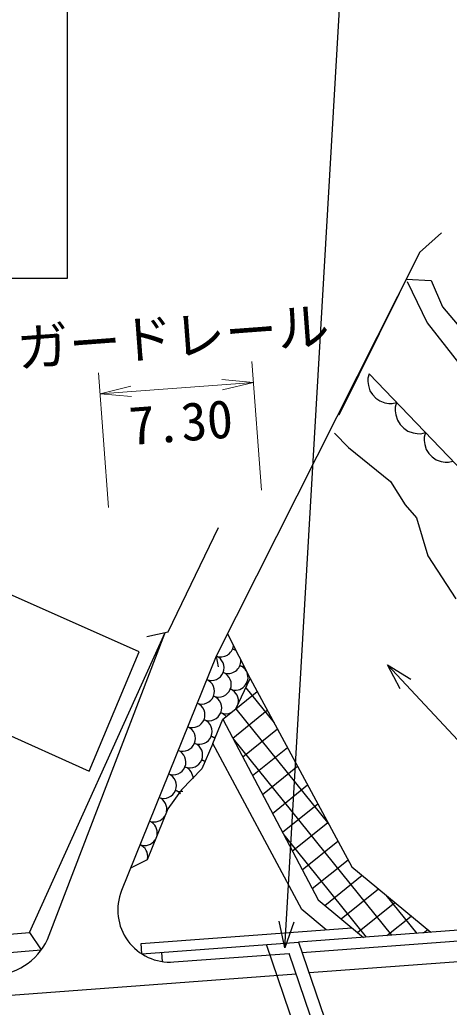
# Model space of a CAD drawing. Units: millimetres, scale not verified. Extents: x 40000 to 680000, y 20000 to 380000.
# Drawn here: x 485137 to 505711, y 269592 to 316872 of the extents above; entities that cross this region are included whole.
import ezdxf
from ezdxf.enums import TextEntityAlignment as Align

# ---------------------------------------------------------------- set-up
doc = ezdxf.new("R2010")
doc.units = ezdxf.units.MM
doc.header["$LTSCALE"] = 1000
for name, color, linetype, lineweight in [('M-BGD', 7, 'Continuous', 25), ('M-STR-HTXT', 7, 'Continuous', 13), ('M-STR-STR1', 1, 'Continuous', 25), ('M-STR-STRC', 7, 'Continuous', 25)]:
    doc.layers.add(name, color=color, linetype=linetype, lineweight=lineweight)
doc.styles.add('ＭＳ ゴシック', font='')
doc.styles.get('ＭＳ ゴシック').set_extended_font_data('MS Gothic')

# ---------------------------------------------------------------- blocks, each defined once
blk = doc.blocks.new('open_arrow')
at = {"color": 0, "linetype": 'Continuous', "lineweight": -2}
blk.add_lwpolyline([(7.5, 1.25), (0, 0), (7.5, -1.25)], dxfattribs=at)

msp = doc.modelspace()

# ---------------------------------------------------------------- linework, layer by layer
at = {"layer": 'M-BGD'}
for p, q in [((505346, 306677), (504292, 305736)), ((504191, 305516), (494552, 286408)), ((504292, 305736), (500418, 297933)), ((503652, 304458), (504847, 304382)), ((503696, 304346), (504659, 302366)), ((504847, 304382), (505386, 303126)), ((505386, 303126), (508345, 299627)), ((504659, 302366), (508259, 297728)), ((501874, 299920), (501816, 299706)), ((501874, 299920), (509917, 291533)), ((501816, 299706), (501812, 299545)), ((501812, 299545), (501835, 299357)), ((501835, 299357), (501911, 299113)), ((501911, 299113), (502041, 298922)), ((502041, 298922), (502199, 298758)), ((502199, 298758), (502384, 298620)), ((502384, 298620), (502624, 298534)), ((502624, 298534), (502812, 298503)), ((502812, 298503), (502973, 298500)), ((502973, 298500), (503189, 298549)), ((503189, 298549), (503128, 298324)), ((503128, 298324), (503124, 298154)), ((503124, 298154), (503148, 297956)), ((503148, 297956), (503228, 297699)), ((503228, 297699), (503365, 297499)), ((503365, 297499), (503531, 297325)), ((500212, 297079), (500890, 296391)), ((503531, 297325), (503726, 297180)), ((503726, 297180), (503979, 297090)), ((503979, 297090), (504176, 297057)), ((504176, 297057), (504346, 297054)), ((504346, 297054), (504573, 297105)), ((504573, 297105), (504515, 296892)), ((504515, 296892), (504512, 296731)), ((504512, 296731), (504535, 296542)), ((504535, 296542), (504610, 296298)), ((500890, 296391), (502893, 294772)), ((504610, 296298), (504740, 296108)), ((504740, 296108), (504898, 295943)), ((504898, 295943), (505083, 295805)), ((505083, 295805), (505324, 295719)), ((505324, 295719), (505511, 295688)), ((505511, 295688), (505672, 295685)), ((505672, 295685), (505888, 295734)), ((502893, 294772), (503601, 293639)), ((503601, 293639), (504143, 293021)), ((504143, 293021), (504677, 291207)), ((492254, 287567), (494658, 292554)), ((504677, 291207), (506028, 289148)), ((490857, 286615), (481848, 290606)), ((485609, 273176), (492103, 287535)), ((486550, 273040), (492082, 287490)), ((491220, 287347), (492254, 287567)), ((495085, 287464), (496171, 285330)), ((488468, 280891), (490857, 286615)), ((494552, 286408), (490012, 275182)), ((494552, 286408), (494647, 285888)), ((503352, 284831), (502754, 285983)), ((502754, 285983), (503863, 285308)), ((502754, 285983), (509426, 278837)), ((495489, 283884), (496171, 285330)), ((496171, 285330), (501046, 276317)), ((479432, 284966), (488468, 280891)), ((495489, 283884), (496509, 284706)), ((495963, 284889), (497321, 283205)), ((494870, 283385), (495489, 283884)), ((494870, 283385), (495489, 283884)), ((495345, 282483), (496993, 283811)), ((495489, 283884), (499941, 278361)), ((494391, 282224), (494870, 283385)), ((494870, 283385), (499427, 274732)), ((495820, 281581), (497477, 282917)), ((495365, 282444), (502948, 273036)), ((494391, 282224), (493852, 281009)), ((498653, 274270), (494391, 282224)), ((496294, 280680), (497960, 282023)), ((493852, 281009), (492893, 280008)), ((496769, 279778), (498444, 281128)), ((492893, 280008), (492229, 279090)), ((497244, 278876), (498928, 280234)), ((492229, 279090), (491238, 276651)), ((497719, 277975), (499412, 279339)), ((498194, 277073), (499896, 278445)), ((497786, 277848), (501736, 272947)), ((498669, 276171), (500379, 277550)), ((491238, 276651), (490443, 276246)), ((499143, 275270), (500863, 276656)), ((501046, 276317), (504833, 273180)), ((499745, 274470), (501535, 275913)), ((500533, 273821), (502320, 275262)), ((499427, 274732), (501608, 272939)), ((502677, 274966), (504161, 273125)), ((499813, 273306), (498653, 274270)), ((501322, 273173), (503106, 274611)), ((502726, 273020), (503892, 273960)), ((490949, 272644), (501049, 273398)), ((504479, 273149), (504678, 273309)), ((474157, 272204), (485609, 273176)), ((485609, 273176), (486165, 272335)), ((473014, 271283), (486165, 272335)), ((490986, 272146), (490949, 272644)), ((490986, 272146), (498496, 272707)), ((500622, 261835), (496950, 272591)), ((498496, 272707), (502168, 261950)), ((491924, 272216), (491956, 271781)), ((492519, 271759), (498045, 272171)), ((501383, 262393), (498045, 272171)), ((477391, 269627), (498378, 271194))]:
    msp.add_line(p, q, dxfattribs=at)
for centre, radius, start, end in [((494771, 286977), 609, 248.9843, 352.3578), ((495117, 286180), 609, 51.4836, 66.98), ((495573, 287309), 609, 248.9843, 260.1669), ((494314, 285847), 609, 248.9843, 66.98), ((495117, 286180), 609, 248.9843, 2.4793), ((494660, 285051), 609, 248.9843, 66.98), ((495463, 285383), 609, 248.9843, 22.534), ((495463, 285383), 609, 31.4289, 66.98), ((495920, 286512), 609, 248.9843, 266.1721), ((493857, 284718), 609, 248.9843, 66.98), ((495006, 284254), 609, 347.3622, 66.98), ((494204, 283921), 609, 248.9843, 66.98), ((493401, 283589), 609, 248.9843, 66.98), ((495006, 284254), 609, 248.9843, 294.8668), ((494550, 283125), 609, 39.0194, 66.98), ((493747, 282792), 609, 248.9843, 66.98), ((492944, 282460), 609, 248.9843, 66.98), ((494093, 281995), 609, 49.5646, 66.98), ((494550, 283125), 609, 248.9843, 266.442), ((492487, 281331), 609, 248.9843, 66.98), ((493290, 281663), 609, 248.9843, 66.98), ((493637, 280866), 609, 52.8845, 66.98), ((494093, 281995), 609, 248.9843, 263.2181), ((492834, 280534), 609, 359.1832, 66.98), ((492031, 280202), 609, 248.9843, 66.98), ((492377, 279405), 609, 41.2733, 66.98), ((492834, 280534), 609, 248.9843, 280.3673), ((491574, 279073), 609, 347.9658, 66.98), ((491574, 279073), 609, 248.9843, 327.8244), ((491118, 277944), 609, 348.9168, 66.98), ((491118, 277944), 609, 248.9843, 326.8733), ((490661, 276814), 609, 349.7929, 66.98), ((492333, 274252), 2500, 158.1648, 274.2695), ((483748, 274112), 3000, 274.2695, 339.0491)]:
    msp.add_arc(centre, radius, start, end, dxfattribs=at)
at = {"layer": 'M-STR-HTXT'}
for p, q in [((496718, 294354), (496258, 300509)), ((489390, 293524), (488910, 299960)), ((496333, 299512), (488984, 298963))]:
    msp.add_line(p, q, dxfattribs=at)
at = {"layer": 'M-STR-STR1'}
for p, q in [((517169, 274101), (498496, 272707)), ((498663, 272218), (517206, 273602)), ((517280, 272605), (498997, 271240))]:
    msp.add_line(p, q, dxfattribs=at)
at = {"layer": 'M-STR-STRC'}
for p, q in [((497840, 272442), (501013, 326933)), ((487429, 304506), (487429, 322475)), ((449128, 304506), (487429, 304506)), ((497840, 272442), (497563, 273710)), ((498262, 273669), (497840, 272442))]:
    msp.add_line(p, q, dxfattribs=at)

# ---------------------------------------------------------------- block references
at = {"layer": 'M-STR-HTXT', "xscale": 200, "yscale": 200}
for p, rotation in [((496333, 299512), 184.3), ((488984, 298963), 4.3)]:
    msp.add_blockref('open_arrow', p, dxfattribs=dict(at, rotation=rotation))

# ---------------------------------------------------------------- texts
at = {"layer": 'M-STR-HTXT', "style": 'ＭＳ ゴシック'}
for s, p in [('ガードレール', (485105, 299676)), ('7.30', (490478, 295958))]:
    msp.add_text(s, height=1833, rotation=4.27, dxfattribs=at).set_placement(p, align=Align.BOTTOM_LEFT)

doc.saveas('drawing.dxf')
